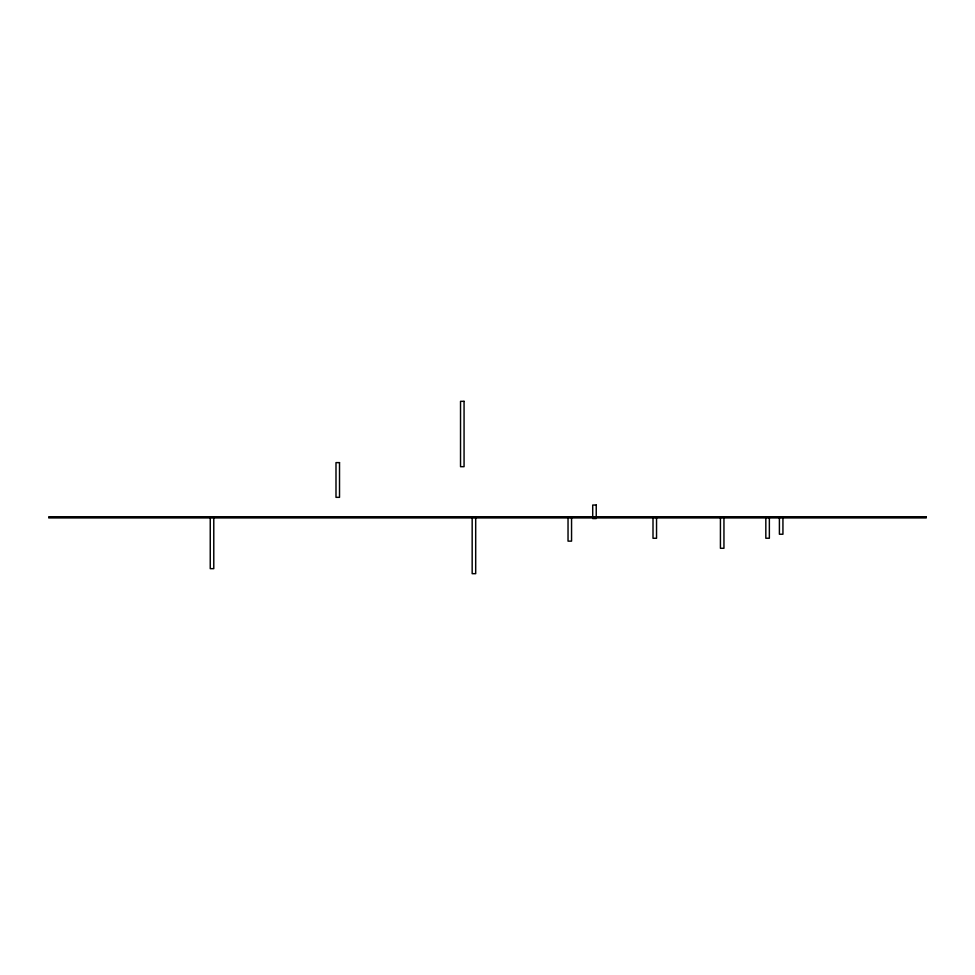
<?xml version="1.0" encoding="UTF-8"?>
<svg xmlns="http://www.w3.org/2000/svg" width="975" height="975" viewBox="0 0 975 975"><rect width="100%" height="100%" fill="white"/><g stroke="black" fill="none" stroke-linecap="round" stroke-linejoin="round"><path stroke-width="1.46" d="M464.063 401.322L460.529 401.322L460.529 466.684L464.063 466.684L464.063 401.322M339.519 462.613L335.997 462.613L335.997 497.335L339.519 497.335L339.519 462.613M596.237 505.038L592.715 505.038L592.715 518.542L596.237 518.542L596.237 505.038M926.25 516.738L48.75 516.738L48.75 517.92L926.25 517.92L926.25 516.738M213.781 517.323L210.247 517.323L210.247 568.657L213.781 568.657L213.781 517.323M475.69 517.323L472.168 517.323L472.168 573.678L475.69 573.678L475.69 517.323M571.557 517.323L568.035 517.323L568.035 541.137L571.557 541.137L571.557 517.323M656.541 517.323L653.006 517.323L653.006 538.273L656.541 538.273L656.541 517.323M723.95 517.323L720.428 517.323L720.428 548.279L723.95 548.279L723.95 517.323M769.36 517.323L765.826 517.323L765.826 538.237L769.36 538.237L769.36 517.323M782.937 517.323L779.403 517.323L779.403 534.239L782.937 534.239L782.937 517.323"/></g></svg>
